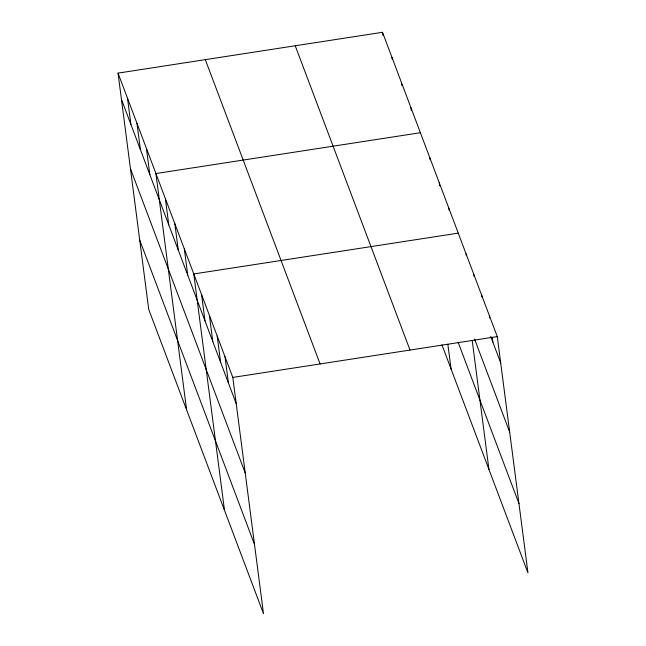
<?xml version="1.0" encoding="UTF-8"?>
<svg xmlns="http://www.w3.org/2000/svg" width="646" height="646" viewBox="0 0 646 646"><rect width="100%" height="100%" fill="white"/><g stroke="black" fill="none" stroke-linecap="round" stroke-linejoin="round"><path stroke-width="0.97" d="M118.04 73.119L232.81 377.417L263.495 613.7L148.725 309.402L118.04 73.119L382.505 32.3L497.275 336.598L527.96 572.881L441.945 344.827M420.376 132.721L155.912 173.54L186.597 409.822M458.248 233.141L193.784 273.952L224.477 510.235M232.81 377.417L497.275 336.598M490.75 336.534L500.682 362.866M474.568 339.061L509.686 432.174M458.2 342.469L518.964 503.581M295.23 45.769L410 350.067M205.315 59.65L320.085 363.948M121.448 99.387L236.218 403.685M130.452 168.695L245.222 472.993M139.722 240.094L254.492 544.392M489.466 315.91L489.725 317.856M492.252 337.309L492.882 342.178M481.666 295.214L481.916 297.16M473.857 274.526L474.116 276.472M466.057 253.83L466.307 255.776M472.21 340.612L488.941 469.424M448.784 208.036L449.035 209.982M439.312 182.931L439.692 185.846M429.848 157.826L430.099 159.772M447.848 344.253L451.07 369.003M410.913 107.616L411.292 110.531M401.441 82.51L401.82 85.425M391.969 57.405L392.227 59.351M382.505 32.3L382.884 35.215M225.002 356.721L228.418 382.997M217.201 336.033L220.609 362.301M209.393 315.337L212.809 341.613M201.592 294.649L205 320.917M184.32 248.847L187.728 275.123M174.848 223.742L178.264 250.018M165.384 198.645L168.792 224.913M146.448 148.435L149.856 174.703M136.976 123.329L140.384 149.597M127.504 98.224L130.92 124.492"/></g></svg>
